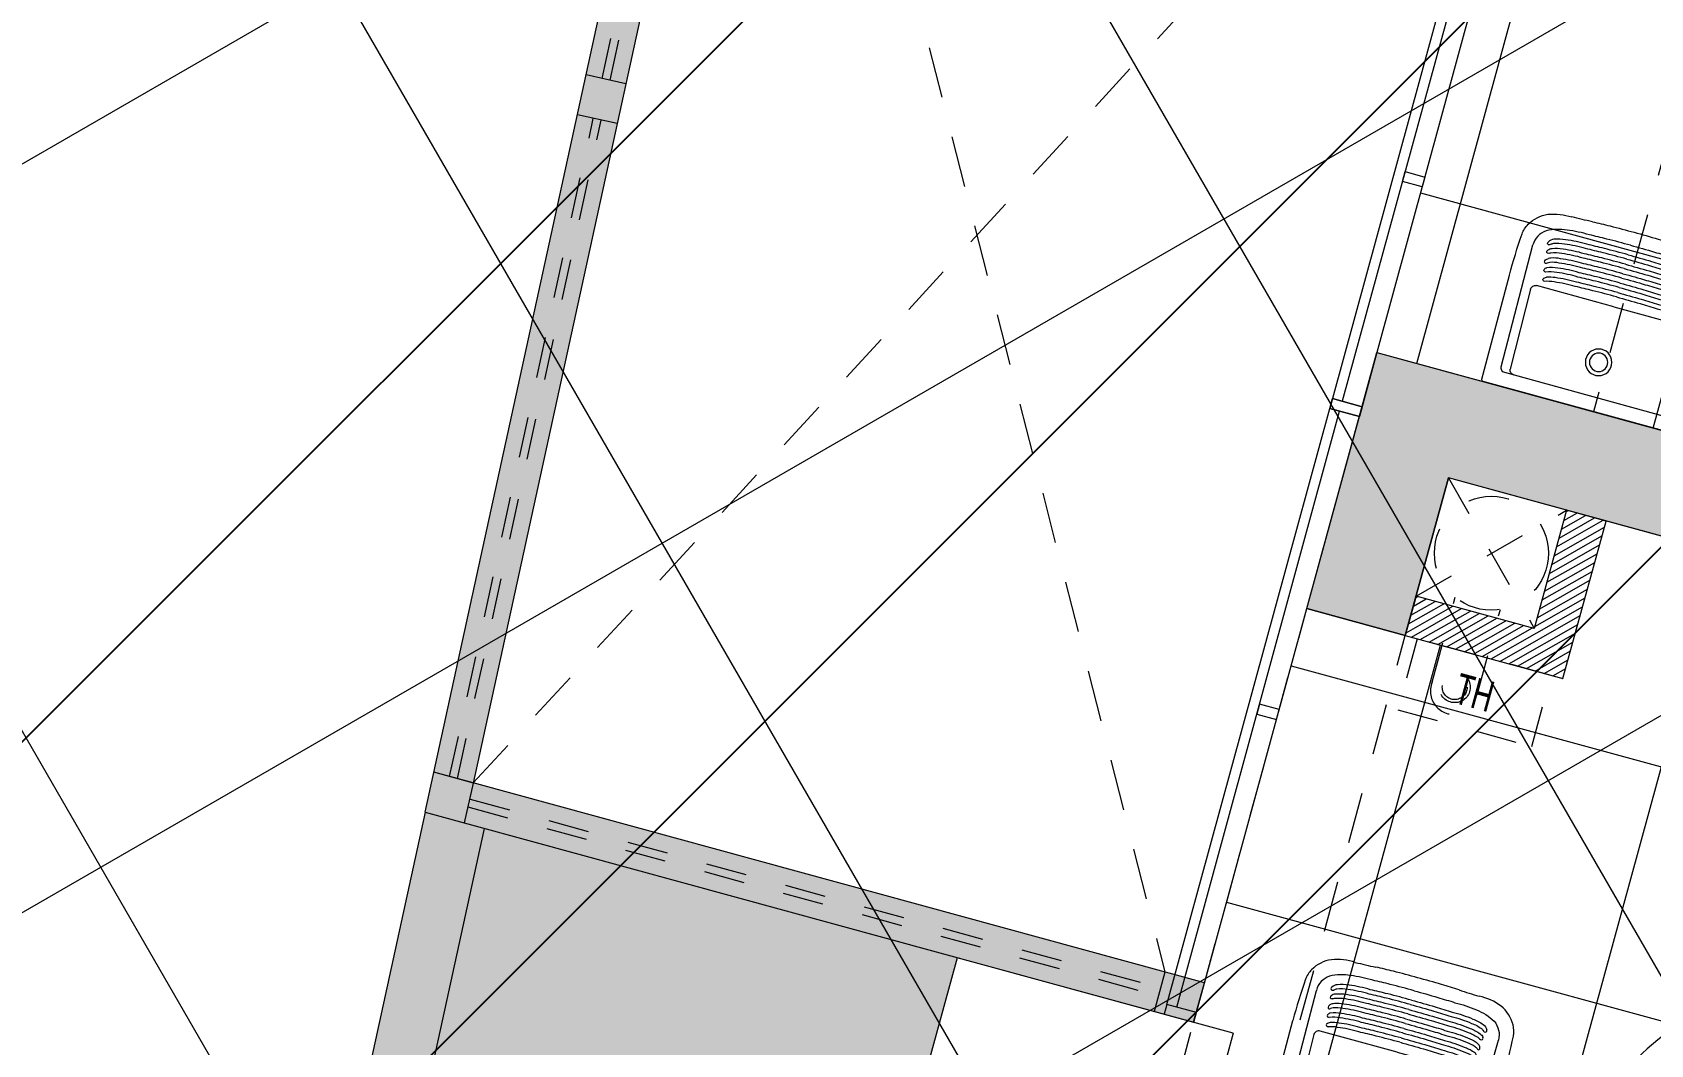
# Model space of a CAD drawing. Header units: inches. Extents: x 0 to 766, y -245 to 236.
# Drawn here: x 187.176 to 191.137, y 68.73 to 71.209 of the extents above; entities that cross this region are included whole.
import ezdxf
from ezdxf.enums import TextEntityAlignment as Align

# ---------------------------------------------------------------- set-up
doc = ezdxf.new("R2010")
doc.units = ezdxf.units.IN
doc.header["$MEASUREMENT"] = 0
for name, pattern in [('DASHED2', [0.375, 0.25, -0.125]), ('HIDDEN2', [0.1875, 0.125, -0.0625]), ('XREF_PAISAJISMO_200612$0$HIDDEN2', [0.1875, 0.125, -0.0625])]:
    doc.linetypes.add(name, pattern=pattern)
for name, color, linetype, lineweight in [('A-PLACAS', 251, 'Continuous', 9), ('A-VIGAS', 251, 'HIDDEN2', 9), ('CELOSIA', 251, 'Continuous', 9), ('COC-LAV', 251, 'Continuous', 9), ('DLP_ETAPAS', 251, 'Continuous', 9), ('DLP_HATCH', 251, 'Continuous', 9), ('HATCH', 251, 'Continuous', 9), ('MURO-BAJO', 251, 'Continuous', 9), ('MUROS', 251, 'Continuous', 9), ('PROYECCION', 251, 'DASHED2', 9), ('PROYECCIONES', 251, 'HIDDEN2', 9), ('PUERTAS', 251, 'Continuous', 9), ('TEXTO-INDICACIONES', 251, 'Continuous', 9), ('XREF_PAISAJISMO_200612$0$A-MURO BAJO', 251, 'Continuous', 9), ('XREF_PAISAJISMO_200612$0$A-PROYECCIONES', 251, 'XREF_PAISAJISMO_200612$0$HIDDEN2', 9), ('XREF_PAISAJISMO_200612$0$HATCH MUROS', 251, 'Continuous', 9), ('XREF_VEGETACION_200612$0$0_PA_alternathera verde', 251, 'Continuous', 9)]:
    doc.layers.add(name, color=color, linetype=linetype, lineweight=lineweight)
doc.layers.add('relleno', color=7, linetype='Continuous')
doc.styles.add('AREAS', font='ARIALN.TTF', dxfattribs={"width": 0.8})

# ---------------------------------------------------------------- blocks, each defined once
blk = doc.blocks.new('XREF_PAISAJISMO_200612')
at = {"layer": 'XREF_PAISAJISMO_200612$0$HATCH MUROS', "true_color": 0xf8991e, "transparency": 33554636}
h = blk.add_hatch(color=30, dxfattribs=at)
h.dxf.hatch_style = 1
h.paths.add_polyline_path([(33.92244855314493, 65.17251226492226), (33.89607435761718, 65.07605291251093), (32.01525429933099, 65.59031218476593), (32.78404307377059, 69.11225063540041), (34.7490843947744, 68.57496337220073), (34.72270924280747, 68.47850430663675), (32.85928176698508, 68.98802803549916), (32.13334665045841, 65.66240871977061)])
h = blk.add_hatch(color=30, dxfattribs=at)
h.dxf.hatch_style = 1
h.paths.add_polyline_path([(32.16013901866972, 65.55069738440216), (32.01525429933099, 65.59031218476593), (31.32124412091798, 62.41094586998224), (31.164966660348, 60.28836719878018), (29.35408920870395, 51.99065381195396), (30.15470163160353, 51.77174801379442), (30.19426292035496, 51.91643700562418), (29.53100054830429, 52.09778814949095), (31.31378188121016, 60.26676088664681), (31.47005909052677, 62.38933614548296)])
at = {"layer": 'XREF_PAISAJISMO_200612$0$A-MURO BAJO', "elevation": 1.069169213885796e-06}
for points in [[(32.01525431827758, 65.59031227137893), (32.78404742234852, 69.11227055452764), (34.7490843947744, 68.57496337220073)], [(32.1331993562635, 65.66173394303769), (32.85928176698508, 68.98802803549916), (34.72270924280747, 68.47850430663675)], [(32.01525864235009, 65.5903320806101), (31.32124412091798, 62.41094586998224), (31.164966660348, 60.28836719878018), (29.35408920870395, 51.99065381195396), (30.15470163160353, 51.77174801379442), (30.19426292035496, 51.91643700562418), (29.53100054830429, 52.09778814949095), (31.31378188121016, 60.26676088664681), (31.47005909052677, 62.38933614548296), (32.16014586688834, 65.55072875786573)]]:
    blk.add_lwpolyline(points, dxfattribs=at)
at = {"layer": 'XREF_PAISAJISMO_200612$0$A-MURO BAJO'}
blk.add_polyline3d([(32.01525429933099, 65.59031218476593, 1.069169213885796e-06), (33.89607435345533, 65.07605291437358, -1.410263160756046e-06), (33.92244855314493, 65.17251226492226, -1.36858819994008e-06), (32.13282145099947, 65.6618373580277, 0)], dxfattribs=at)
at = {"layer": 'XREF_PAISAJISMO_200612$0$A-PROYECCIONES', "linetype": 'XREF_PAISAJISMO_200612$0$HIDDEN2', "ltscale": 0.3}
for p, q in [((32.44809571301448, 67.38658175710589, 1.069169213885796e-06), (32.8008340683009, 69.00344904139638)), ((32.46763611052302, 67.38231879286468, 1.069169213885796e-06), (32.82037446578033, 68.99918607715517)), ((32.50652433987125, 67.37382883671671, 1.069169213885796e-06), (32.40920748369535, 67.39507171418518, 1.069169213885796e-06)), ((32.07505644267076, 65.67763154581189, 5.347532144321684e-07), (32.42676957065123, 67.28888345230371, 1.069169213885796e-06)), ((32.09448537035496, 65.67285792063922, 5.345846069428981e-07), (32.44630946335383, 67.28461817465723, 1.069169213885796e-06)), ((32.48519794511958, 67.27612937428057, 1.069169213885796e-06), (32.38788108891458, 67.29737225174904, 1.069169213885796e-06)), ((32.11988431561622, 65.60317219793797, 1.069169213885796e-06), (33.81016329891281, 65.14101124648005)), ((32.12515915319091, 65.62246406450868, 1.069169213885796e-06), (33.81543813741882, 65.16030311211944)), ((33.82598781352863, 65.19888683967292), (33.7996136220172, 65.10242751520127, -1.90431741494009e-06))]:
    blk.add_line(p, q, dxfattribs=at)
at = {"layer": 'XREF_PAISAJISMO_200612$0$A-PROYECCIONES', "linetype": 'XREF_PAISAJISMO_200612$0$HIDDEN2'}
for p, q in [((32.8592003871745, 68.98765522241592, 1.069169213885796e-06), (33.82598781352863, 65.19888683967292)), ((32.13282132294262, 65.66183739341795), (34.72270924280747, 68.47850430663675, 1.069169213885796e-06))]:
    blk.add_line(p, q, dxfattribs=at)
at = {"layer": 'XREF_PAISAJISMO_200612$0$A-PROYECCIONES', "linetype": 'XREF_PAISAJISMO_200612$0$HIDDEN2', "ltscale": 0.3, "elevation": 1.069169213885796e-06}
blk.add_lwpolyline([(32.11184411254362, 65.56390231940895), (32.1331993562635, 65.66173394303769)], dxfattribs=at)
at = {"layer": 'XREF_PAISAJISMO_200612$0$A-PROYECCIONES', "linetype": 'XREF_PAISAJISMO_200612$0$HIDDEN2', "ltscale": 0.3}
blk.add_polyline3d([(32.13282145099947, 65.6618373580277, 0), (32.03660956205567, 65.68814389500767, 0)], dxfattribs=at)
blk = doc.blocks.new('paisajismo et 1')
at = {"layer": 'XREF_VEGETACION_200612$0$0_PA_alternathera verde', "true_color": 0x99b29c, "transparency": 33554618}
h = blk.add_hatch(dxfattribs=at)
h.set_pattern_fill('STIP2', color=253, scale=0.1, angle=45, style=0, double=1, pattern_type=2)
h.set_pattern_definition([(45, (-0.05515432893298566, 0.0678822509944439), (-0.07071067811865477, 0.07071067811865477), [0, -0.1]), (45, (-0.03535533905960619, 0.06505382340401411), (-0.07071067811865477, 0.07071067811865477), [0, -0.1]), (45, (-0.02192031021695584, 0.04454772733151913), (-0.07071067811865477, 0.07071067811865477), [0, -0.1]), (45, (0.01909188309218735, 0.05303300824016333), (-0.07071067811865477, 0.07071067811865477), [0, -0.1]), (45, (-0.008485281374305487, 0.07636753190308809), (-0.07071067811865477, 0.07071067811865477), [0, -0.1]), (45, (-0.006363961030729115, 0.112429978325963), (-0.07071067811865477, 0.07071067811865477), [0, -0.1]), (45, (-0.03606244584079832, 0.09263098798692226), (-0.07071067811865477, 0.07071067811865477), [0, -0.1]), (45, (0.02262741699814796, 0.09333809465169907), (-0.07071067811865477, 0.07071067811865477), [0, -0.1]), (45, (0.04171930009033531, 0.06717514432966709), (-0.07071067811865477, 0.07071067811865477), [0, -0.1]), (45, (0, 0.004242640919983387), (-0.07071067811865477, 0.07071067811865477), [0, -0.1]), (45, (-0.001414213562384248, 0.03111269790679216), (-0.07071067811865477, 0.07071067811865477), [0, -0.1]), (45, (0.02192031021695584, 0.02757716458290815), (-0.07071067811865477, 0.07071067811865477), [0, -0.1]), (45, (0.01979898987337947, 0.115965511649847), (-0.07071067811865477, 0.07071067811865477), [0, -0.1]), (45, (0.0148492424050346, 0.07566042523831129), (-0.07071067811865477, 0.07071067811865477), [0, -0.1]), (45, (-0.01414213562384248, 0.09333809465169907), (-0.07071067811865477, 0.07071067811865477), [0, -0.1]), (45, (0.004242640687152743, 0.09899494890123606), (-0.07071067811865477, 0.07071067811865477), [0, -0.1]), (45, (-0.002121320343576372, 0.05444722250103951), (-0.07071067811865477, 0.07071067811865477), [0, -0.1]), (45, (-0.02050609665457159, 0.112429978325963), (-0.07071067811865477, 0.07071067811865477), [0, -0.1]), (45, (0.04313351365271956, 0.09263098798692226), (-0.07071067811865477, 0.07071067811865477), [0, -0.1]), (45, (0.0622253967449069, 0.0692964643239975), (-0.07071067811865477, 0.07071067811865477), [0, -0.1]), (120.9638, (-0.02757716446649283, 0.05303300824016333), (0.141421532209918, -0.2828426137166201), [0.004123099999999989, -0.4081874999999993]), (14.03620000000003, (-0.03040559159126133, 0.07990306615829468), (-0.3535534263607663, -0.07071036266044872), [0.005831, -0.5772642]), (23.19860000000003, (0.006363961030729115, 0.08414570707827806), (0.282842725450836, 0.1414213818706459), [0.0053852, -0.5331313]), (194.0362, (0.04101219330914319, 0.05091168824583292), (0.3535534263607664, 0.07071036266044864), [0.005830999999999989, -0.5772641999999986]), (98.13009999999991, (0.009899494936689734, 0.03818376641720533), (-0.07071066359193326, 0.3535533934986177), [0.004999999999999999, -0.4949999999999999]), (0, (-0.003535533905960619, 0.1265721134841442), (0.07071070000000002, 0.07071069999999999), [0.005656900000000001, -0.1357645]), (146.3099, (0.03535533905960619, 0.07778174616396427), (-0.3535532763525759, 0.2121322549781836), [0.005099, -0.5048028999999999]), (8.130100000000086, (-0.01979898987337947, 0.02828427124768496), (0.3535533934986178, 0.07071066359193351), [0.004999999999999996, -0.4949999999999997]), (0, (-0.05586143571417779, 0.08131727948784828), (0.07071070000000002, 0.07071069999999999), [0.0042426, -0.1371787])])
edge = h.paths.add_edge_path()
edge.add_line((32.89130303086131, 65.35104686859995), (32.16020117879573, 65.55101899533464))
edge.add_line((32.16020117880544, 65.5510189961642), (31.47005272351193, 62.38934382463056))
edge.add_line((31.47005272351089, 62.38934382423759), (31.31377527366021, 60.2667652982863))
edge.add_line((31.31377527365112, 60.26676529832184), (29.76902955207025, 53.18998410061157))
edge.add_arc((23.32263562703156, 58.60802622418851), 8.42087733501489, 319.9537400429385, 349.3248501376628)
edge.add_line((31.59777478186879, 57.04813935048878), (31.11547814865186, 57.18001034897053))
edge.add_line((31.1154781486548, 57.18001034855843), (31.6422987150329, 59.10677045748407))
edge.add_arc((42.44262637328939, 60.19350069481879), 10.85486343229149, 151.6317359734243, 185.7457692992268, ccw=False)
edge = h.paths.add_edge_path()
edge.add_line((34.66938018213841, 77.04591327346861), (34.66937259270219, 77.0459153468415))
edge.add_line((34.66937259270344, 77.04591534659266), (32.92899654192777, 69.07298762841191))
edge.add_line((32.92899654191569, 69.07298762910068), (33.41195098480054, 68.94096293561972))
edge.add_line((33.41195098482422, 68.94096293486655), (34.62281914455538, 74.4881343691553))
edge.add_arc((38.16411327043897, 73.53881381172687), 3.666329718954907, 149.5029611579719, 164.9934539222534, ccw=False)
edge.add_line((35.00500050708069, 75.39945352822542), (34.34905153200729, 75.57843894572403))
edge.add_line((34.34905153198633, 75.57843894604594), (34.66938018213013, 77.04591327365672))
at = {"layer": 'XREF_VEGETACION_200612$0$0_PA_alternathera verde', "true_color": 0x6e6b8e, "transparency": 33554615}
h = blk.add_hatch(dxfattribs=at)
h.set_pattern_fill('ANSI36', color=8, scale=0.3, angle=132, style=0)
h.set_pattern_definition([(177, (0, 0), (-0.06749766157737931, -0.03401406042485334), [0.09374999999999982, -0.01874999999999995, 0, -0.01874999999999995])])
h.paths.add_polyline_path([(33.31773594615515, 65.23440826870501), (32.89130303086131, 65.35104686859995, 0.1499597168649664), (31.64229871501448, 59.10677045769989)])
blk.add_blockref('XREF_PAISAJISMO_200612', (0, 0))
blk = doc.blocks.new('ESTR_PISO-1_PISO')
at = {"layer": 'HATCH'}
h = blk.add_hatch(color=256, dxfattribs=at)
h.dxf.hatch_style = 1
h.paths.add_polyline_path([(-26.45000000886381, 2.950000003033352), (-29.9000000088638, 2.950000003033352), (-29.90000000606983, 1.500000002741245), (-29.65000001128521, 1.50000000262483), (-29.65000001128521, 2.700000003033352), (-26.45000000886381, 2.700000003033352)])
h.paths.add_polyline_path([(-22.65000366250683, -2.530000005981407), (-18.74999998613441, -2.530000005981407), (-18.74999998613288, 2.869999992595268), (-22.44999998488044, 2.869999992595268), (-22.45000342059387, -0.5300005013042437), (-22.65000366250683, -0.5300002593523914), (-22.64999998484183, 3.11999999300599), (-18.49999998433253, 3.119999985222847), (-18.49999998433253, -2.780000005981378), (-22.65000366250683, -2.780000005981378)])
h.paths.add_polyline_path([(-29.90000001815997, -2.449999997157278), (-26.45000001034731, -2.449999997157278), (-26.45000001034731, -2.199999997223529), (-29.90000001815997, -2.199999997223529)])
h.paths.add_polyline_path([(-30.30000000718738, -6.800000003093373), (-22.39999965129812, -6.800000003093373), (-22.39999965129812, -7.100000336519088), (-30.30000000718738, -7.100000336519088)])
h.paths.add_polyline_path([(-20.85000004935182, -4.750003257845236), (-21.5500000280017, -4.750003257845236), (-21.55000002800205, -5.000003152987489), (-20.85000004935182, -5.000003152987489)])
h.paths.add_polyline_path([(-22.44999997200972, 4.919999993006002), (-22.4499999847813, 6.869999992998601), (-18.74999998478216, 6.869999992710461), (-18.74999998480502, 4.919999992745232), (-18.54999998481543, 4.919999992742305), (-18.54999998059867, 6.869999990180787), (-18.04999997781795, 6.869999993250929), (-18.049999979353, 7.119999992617892), (-22.44999995288214, 7.11999999270688), (-22.44999995288214, 13.72000001150502), (-22.649999985639, 13.72000001150502), (-22.64999998481278, 4.919999993006002)])
h.paths.add_polyline_path([(-26.45000000793158, 8.519999993329606), (-29.65000001128431, 8.519999993201452), (-29.65000001220403, 9.700000000067007), (-29.90000000791986, 9.699999999950592), (-29.90000000793157, 8.269999993201452), (-26.45000000793158, 8.269999993201452)])
h.paths.add_polyline_path([(-19.14999996774782, 8.919999992945293), (-15.74999999686031, 8.919999992945293), (-15.74999999686031, 9.169999994901076), (-19.14999996774782, 9.169999994901076)])
h.paths.add_polyline_path([(-20.64999997314962, 18.06999999368185), (-16.64999998155054, 18.06999999368185), (-16.64999998155054, 18.3199999853195), (-20.64999997314962, 18.3199999853195)])
h.paths.add_polyline_path([(-19.14999997234969, 13.72000000406877), (-15.74999998420117, 13.72000000406877), (-15.74999998420117, 13.46999999532017), (-19.14999997234969, 13.46999999532017)])
h.paths.add_polyline_path([(-29.80000000515398, 18.31999998400931), (-25.8000000027956, 18.31999998584587), (-25.8000000027956, 18.06999999389313), (-29.55000085984682, 18.07000099347016), (-29.55000000562754, 17.67000006339305), (-29.8000000057358, 17.66999998866669)])
h.paths.add_polyline_path([(-26.45000002318596, 13.36999999350763), (-29.90000001671172, 13.36999997327541), (-29.90000002318595, 14.21999999993523), (-29.55000002318599, 14.21999999993523), (-29.55000001817609, 13.61999999356124), (-26.45000002318596, 13.61999999356124)])
h.paths.add_polyline_path([(-23.12499998563788, 31.11999999606229), (-28.72500000894649, 31.11999999859427), (-28.72500000874743, 30.91999999607987), (-23.37499999896693, 30.91999999607987), (-23.37499999982811, 24.61999999335671), (-23.12499999982805, 24.61999999331505)])
h.paths.add_polyline_path([(-17.19999999597133, 25.66999999352174), (-17.19999999299523, 24.21999999983336), (-17.44999999150514, 24.21999999992067), (-17.44999998872862, 25.66999999353732)])
h.paths.add_polyline_path([(-29.00000264258932, 25.66999999605957), (-29.00000000495152, 24.21999999644663), (-29.25000000346131, 24.21999999635932), (-29.25000000174498, 25.66999999607276)])
h.paths.add_polyline_path([(-29.25000000524926, 28.36999999599811), (-28.20000000313672, 28.36999999595798), (-28.20000000314508, 28.06999999589402), (-29.2500000086593, 28.06999999591653)])
h.paths.add_polyline_path([(-17.1999999860779, 30.91999999963545), (-17.19999998563787, 31.11999999963544), (-23.07499998563787, 31.11999999963544), (-23.0749999860779, 30.91999999963545)])
at = {"layer": 'A-PLACAS', "elevation": 7.582648723999999e-07}
blk.add_lwpolyline([(-29.80000000515398, 18.31999998400931), (-25.8000000027956, 18.31999998584587), (-25.8000000027956, 18.06999999389313), (-29.55000085984682, 18.07000099347016), (-29.55000000562754, 17.67000006339305), (-29.8000000057358, 17.66999998866669)], close=True, dxfattribs=at)
at = {"layer": 'A-VIGAS'}
for p, q in [((-29.25000000332642, 24.21999999606589, 1.252603699999989e-08), (-29.24999998958009, 18.31999998557217, -4.367705296e-07)), ((-29.80000000562754, 14.21999999993523, -3.949631391000002e-07), (-29.80000000562757, 17.67000000218962, -3.949631391000002e-07)), ((-29.55000000562754, 14.21999999993523, -3.949631391000002e-07), (-29.55000103685131, 17.67000006339273, 7.582648723999999e-07))]:
    blk.add_line(p, q, dxfattribs=at)
blk = doc.blocks.new('LAV. AMAZONAS')
at = {"layer": 'COC-LAV'}
for p, q in [((0.2600349327876756, 0), (-0.2600349327876756, 0)), ((-0.2650348099032271, -0.0049649451847245), (-0.2668829010672198, -0.2685586561473201)), ((0.2151416071683343, -0.0349999999997408), (-0.2151416071683343, -0.0349999999997408)), ((0.2650348099014081, -0.0049649451847245), (0.2668829010654008, -0.2685586561473201)), ((-0.2271407617263321, -0.0468575573657972), (-0.2307957701086707, -0.3547499999993988)), ((-0.208011860240731, -0.248774838573695), (-0.2042209755236399, -0.0467748385734694)), ((0.208011860240731, -0.248774838573695), (0.2042209755218209, -0.0467748385734694)), ((0.2271407617263321, -0.0468575573657972), (0.2307957701086707, -0.3547499999993988)), ((0, -0.2609999999993988), (-0.1960139728307695, -0.2609999999993988)), ((0, -0.2609999999993988), (0.1960139728289505, -0.2609999999993988))]:
    blk.add_line(p, q, dxfattribs=at)
at = {"layer": 'COC-LAV', "color": 7}
for points in [[(-5.6387963923e-05, -0.2860000278905089, -0.0049235515411519), (-0.0599697972520517, -0.2854693153611833, -0.0054431989836466), (-0.1040541543625295, -0.2840939867263614, -0.0412721379987797), (-0.1569916890075547, -0.2810113420354128, -0.0597734659378476), (-0.1802292364918685, -0.2761645255803842, -0.3711704278845604)], [(5.6387963923e-05, -0.2860000278905089, 0.0049235515411519), (0.0599697972520517, -0.2854693153611833, 0.0054431989836466), (0.1040541543625295, -0.2840939867263614, 0.0412721379987797), (0.1569916890075547, -0.2810113420354128, 0.0597734659378476), (0.1802292364918685, -0.2761645255803842, 0.3711704278845604)], [(-5.6387963923e-05, -0.321000027891273, -0.0049235515411519), (-0.0599697972520517, -0.3204693153610378, -0.0054431989836466), (-0.1040541543625295, -0.3190939867262159, -0.0412721379987797), (-0.1569916890075547, -0.3160113420352673, -0.068069055061766), (-0.1833315872700041, -0.3100616709433552, -0.1585457835226661)], [(-5.6387963923e-05, -0.310000027890851, -0.0049235515411519), (-0.0599697972520517, -0.3094693153615253, -0.0054431989836466), (-0.1040541543625295, -0.3080939867257939, -0.0412721379987797), (-0.1569916890075547, -0.3050113420348453, -0.0669025016349239), (-0.1828977512977872, -0.299222870466906, -0.0040212204102582)], [(-5.6387963923e-05, -0.2970000278909311, -0.0049235515411519), (-0.0599697972520517, -0.2964693153616054, -0.0054431989836466), (-0.1040541543625295, -0.2950939867258739, -0.0412721379987797), (-0.1569916890075547, -0.2920113420349253, -0.045554055692892), (-0.1778318711913016, -0.2874693323755082)], [(5.6387963923e-05, -0.2970000278909311, 0.0049235515411519), (0.0599697972520517, -0.2964693153616054, 0.0054431989836466), (0.1040541543625295, -0.2950939867258739, 0.0412721379987797), (0.1569916890075547, -0.2920113420349253, 0.045554055692892), (0.1778318711913016, -0.2874693323755082)], [(5.6387963923e-05, -0.310000027890851, 0.0049235515411519), (0.0599697972520517, -0.3094693153615253, 0.0054431989836466), (0.1040541543625295, -0.3080939867257939, 0.0412721379987797), (0.1569916890075547, -0.3050113420348453, 0.0669025016349239), (0.1828977512977872, -0.299222870466906, 0.0040212204102582)], [(5.6387963923e-05, -0.321000027891273, 0.0049235515411519), (0.0599697972520517, -0.3204693153610378, 0.0054431989836466), (0.1040541543625295, -0.3190939867262159, 0.0412721379987797), (0.1569916890075547, -0.3160113420352673, 0.068069055061766), (0.1833315872700041, -0.3100616709433552, 0.1585457835226661)], [(-5.6387963923e-05, -0.3690000278910475, -0.0049235515411519), (-0.0599697972520517, -0.3684693153617218, -0.0054431989836466), (-0.1040541543625295, -0.3670939867259904, -0.0412721379987797), (-0.1569916890075547, -0.3640113420350417, -0.0681736432493759), (-0.1833704431519436, -0.3580471213280134, -0.1575456919499931), (-0.1924882740277098, -0.3516832480344192, -0.3757833102916115)], [(-5.6387963923e-05, -0.3580000278906255, -0.0049235515411519), (-0.0599697972520517, -0.3574693153612998, -0.0054431989836466), (-0.1040541543625295, -0.3560939867264778, -0.0412721379987797), (-0.1569916890075547, -0.3530113420355292, -0.0681736432493759), (-0.1833704431519436, -0.3470471213285009, -0.0126858767641943), (-0.1881535104039358, -0.3446608038838121)], [(-5.6387963923e-05, -0.334000027891193, -0.0049235515411519), (-0.0599697972520517, -0.3334693153609578, -0.0054431989836466), (-0.1040541543625295, -0.3320939867261359, -0.0412721379987797), (-0.1569916890075547, -0.3290113420351872, -0.0787113504338257), (-0.1799356209285179, -0.3242936632813098, -0.0627313312029101), (-0.1858576011618425, -0.3211113172936848, -0.3711704278845604)], [(-5.6387963923e-05, -0.3450000278907055, -0.0049235515411519), (-0.0599697972520517, -0.3444693153613798, -0.0054431989836466), (-0.1040541543625295, -0.3430939867265579, -0.0412721379987797), (-0.1569916890075547, -0.3400113420356092, -0.0787113504338257), (-0.1799356209285179, -0.3352936632817318, -0.0541563083421781), (-0.1850994623036968, -0.3326314455752026, -0.3711704278845604)], [(5.6387963923e-05, -0.334000027891193, 0.0049235515411519), (0.0599697972520517, -0.3334693153609578, 0.0054431989836466), (0.1040541543625295, -0.3320939867261359, 0.0412721379987797), (0.1569916890075547, -0.3290113420351872, 0.0787113504338257), (0.1799356209285179, -0.3242936632813098, 0.0627313312029101), (0.1858576011618425, -0.3211113172936848, 0.3711704278845604)], [(5.6387963923e-05, -0.3450000278907055, 0.0049235515411519), (0.0599697972520517, -0.3444693153613798, 0.0054431989836466), (0.1040541543625295, -0.3430939867265579, 0.0412721379987797), (0.1569916890075547, -0.3400113420356092, 0.0787113504338257), (0.1799356209285179, -0.3352936632817318, 0.0541563083421781), (0.1850994623018778, -0.3326314455752026, 0.3711704278845604)], [(5.6387963923e-05, -0.3580000278906255, 0.0049235515411519), (0.0599697972520517, -0.3574693153612998, 0.0054431989836466), (0.1040541543625295, -0.3560939867264778, 0.0412721379987797), (0.1569916890075547, -0.3530113420355292, 0.0681736432493759), (0.1833704431519436, -0.3470471213285009, 0.0126858767641943), (0.1881535104039358, -0.3446608038838121)], [(5.6387963923e-05, -0.3690000278910475, 0.0049235515411519), (0.0599697972520517, -0.3684693153617218, 0.0054431989836466), (0.1040541543625295, -0.3670939867259904, 0.0412721379987797), (0.1569916890075547, -0.3640113420350417, 0.0681736432493759), (0.1833704431519436, -0.3580471213280134, 0.1575456919499931), (0.1924882740258908, -0.3516832480344192, 0.3757833102916115)], [(-5.6387963923e-05, -0.3930000278913894, -0.0049235515411519), (-0.0599697972520517, -0.3924693153611542, -0.0054431989836466), (-0.1040541543625295, -0.3910939867263323, -0.0412721379987797), (-0.1569916890075547, -0.3880113420353837, -0.0645116210851877), (-0.1851025601081346, -0.381616267601089, -0.1576034049459792), (-0.1965556188242772, -0.3724272983453147)], [(-5.6387963923e-05, -0.3820000278909674, -0.0049235515411519), (-0.0599697972520517, -0.3814693153616417, -0.0054431989836466), (-0.1040541543625295, -0.3800939867259103, -0.0412721379987797), (-0.1569916890075547, -0.3770113420349617, -0.0681736432493759), (-0.1833704431519436, -0.3710471213288429, -0.0888479887804153), (-0.1902175991672266, -0.3667010342823005, -0.3711704278845604)], [(5.6387963923e-05, -0.3820000278909674, 0.0049235515411519), (0.0599697972520517, -0.3814693153616417, 0.0054431989836466), (0.1040541543625295, -0.3800939867259103, 0.0412721379987797), (0.1569916890075547, -0.3770113420349617, 0.0681736432493759), (0.1833704431519436, -0.3710471213288429, 0.0888479887804153), (0.1902175991672266, -0.3667010342823005, 0.3711704278845604)], [(5.6387963923e-05, -0.3930000278913894, 0.0049235515411519), (0.0599697972520517, -0.3924693153611542, 0.0054431989836466), (0.1040541543625295, -0.3910939867263323, 0.0412721379987797), (0.1569916890075547, -0.3880113420353837, 0.0645116210851877), (0.1851025601081346, -0.381616267601089, 0.1576034049459792), (0.1965556188242772, -0.3724272983453147)]]:
    blk.add_lwpolyline(points, format="xyb", dxfattribs=at)
at = {"layer": 'COC-LAV'}
for points in [[(-3.26456629409e-05, -0.4170000161474264, -0.0049251119562989), (-0.0604378213756718, -0.416464759029509, -0.0053497753770085), (-0.1042791677937203, -0.4151056216213648, -0.0402298958658134), (-0.1597327210074582, -0.4118620441148553, -0.104909825135948), (-0.2087471107497549, -0.3966596236394935, -0.2539451508362864), (-0.2307957701086707, -0.3547499999993988, -0.2539451508362864)], [(3.26456629409e-05, -0.4170000161474264, 0.0049251119562989), (0.0604378213756718, -0.416464759029509, 0.0053497753770085), (0.1042791677937203, -0.4151056216213648, 0.0402298958658134), (0.1597327210074582, -0.4118620441148553, 0.104909825135948), (0.2087471107497549, -0.3966596236394935, 0.2539451508362864), (0.2307957701086707, -0.3547499999993988, 0.2539451508362864)], [(-0.0610812946451915, -0.4494584950042511, 0.0049272132361423), (0, -0.4499999999997045, 0.0049272132361423), (0.0610812946433725, -0.4494584950042511, 0.0049272132361423)]]:
    blk.add_lwpolyline(points, format="xyb", dxfattribs=at)
for radius in [0.0325, 0.0225]:
    blk.add_circle((0, -0.1199999999997772), radius, dxfattribs=at)
for centre, radius, start, end in [((-0.2600349327876756, -0.0049999999999955), 0.005, 90, 179.5982981213434), ((0.2600349327876756, -0.0049999999999955), 0.005, 0.4017018786565916, 90), ((-0.2151416071683343, -0.046999999999457), 0.012, 90, 179.3198705485309), ((-0.1922230881118594, -0.046999999999457), 0.012, 90, 178.9248702894029), ((0.1922230881118594, -0.046999999999457), 0.012, 1.07512971059712, 90), ((0.2151416071683343, -0.046999999999457), 0.012, 0.6801294514690265, 90), ((1.077660542317971, -0.2805793984870206), 1.344597177371658, 179.4877670509211, 183.9733561200252), ((-0.1960139728307695, -0.2489999999996826), 0.012, 178.9248702894029, 270), ((0.1960139728289505, -0.2489999999996826), 0.012, 270, 1.07512971059712), ((-1.07766054231979, -0.2805793984870206), 1.344597177371658, 356.0266438799748, 0.5122329490788112), ((-0.2016033795116527, -0.3694364690144312), 0.0622509836005028, 183.9733561200252, 209.8872888799835), ((0.2016033795116527, -0.3694364690144312), 0.0622509836005028, 330.1127111200165, 356.0266438799748), ((-0.181227885739645, -0.3585976043567598), 0.0853209884666803, 209.3798457817763, 246.4527864212734), ((0.181227885737826, -0.3585976043567598), 0.0853209884666803, 293.5472135787267, 330.6201542182237), ((-0.1649936868998338, -0.3061244419994864), 0.1400424930675449, 248.9414455181295, 273.206704115886), ((-0.1653006849264784, -1.266861510440207), 0.8209542138837498, 85.8335256113968, 89.43183461529854), ((-0.0188465518349403, 1.63290323981357), 2.082789996166924, 267.6112935367995, 268.8380785450235), ((0.0188465518349403, 1.63290323981357), 2.082789996166924, 271.1619214549765, 272.3887064632005), ((0.1653006849246594, -1.266861510440207), 0.8209542138837498, 90.56816538470143, 94.16647438860313), ((0.1649936868998338, -0.3061244419994864), 0.1400424930675449, 266.7932958841139, 291.0585544818704)]:
    blk.add_arc(centre, radius, start, end, dxfattribs=at)
at = {"layer": 'COC-LAV', "color": 7}
for centre, radius, start, end in [((-0.1812098230166157, -0.2800650762336545), 0.004021920602231, 67.21520092002338, 203.9492222081778), ((0.1812098230147967, -0.2800650762336545), 0.004021920602231, 336.0507777918222, 112.7847990799766), ((-0.1847868611621379, -0.3028503814119858), 0.004089935419713, 62.49071531889842, 198.7220255939081), ((-0.1791718559325091, -0.3009474008684947), 0.0100186468049905, 198.7220255939081, 245.4681559167651), ((-0.1727651288219931, -0.2740812252430942), 0.0143147927269089, 212.145351695142, 249.2708020285635), ((0.1727651288219931, -0.2740812252430942), 0.0143147927269089, 290.7291979714364, 327.854648304858), ((0.1847868611621379, -0.3028503814119858), 0.004089935419713, 341.2779744060919, 117.5092846811016), ((0.1791718559306901, -0.3009474008684947), 0.0100186468049905, 294.5318440832349, 341.2779744060919), ((-0.1897729133215762, -0.34851027841421), 0.0041762327483975, 67.18440784055767, 229.4437836763919), ((-0.1843243269504455, -0.3232405560137295), 0.0081746649951016, 170.888371756852, 211.7759654212787), ((-0.1890039897625684, -0.3224900213334649), 0.0034351981105827, 23.66236898452646, 170.8883717568487), ((-0.1806922541218228, -0.3209906842092778), 0.0124471205154226, 211.7759654212819, 249.2632656816359), ((0.1806922541200038, -0.3209906842092778), 0.0124471205154226, 290.7367343183641, 328.224034578718), ((0.1890039897625684, -0.3224900213334649), 0.0034351981105827, 9.111628243151301, 156.3376310154735), ((0.1897729133215762, -0.34851027841421), 0.0041762327483975, 310.5562163236081, 112.8155921594423), ((0.1843243269504455, -0.3232405560137295), 0.0081746649951016, 328.2240345787213, 9.111628243147956), ((-0.1934974949999741, -0.3694414339923924), 0.0042740504505921, 39.87923737333212, 224.3150275355017), ((0.1934974949999741, -0.3694414339923924), 0.0042740504505921, 315.6849724644982, 140.1207626266679)]:
    blk.add_arc(centre, radius, start, end, dxfattribs=at)
blk = doc.blocks.new('TERMA_SOLE-10L')
at = {"layer": 'COC-LAV', "color": 2, "linetype": 'HIDDEN2', "ltscale": 0.3}
blk.add_lwpolyline([(-0.1699999999999591, 0), (-0.1699999999999591, -0.1800000000000068), (0.1700000000000159, -0.1800000000000068), (0.1700000000000159, 0)], close=True, dxfattribs=at)
at = {"layer": 'TEXTO-INDICACIONES', "style": 'AREAS', "width": 0.8}
blk.add_text('TH', height=0.0752782414858757, dxfattribs=at).set_placement((-2.67345968e-08, -0.0900000103115133, -6.033067998e-07), align=Align.MIDDLE_CENTER)
blk = doc.blocks.new('P-80 MARCO 3.5x1.5')
at = {"layer": 'PUERTAS'}
for p, q in [((0.03799999994225799, 0.0762000009417534), (0.0379999983124435, 0.7962000034749508)), ((0.0379999983124435, 0.7962000034749508), (0.0729999982286245, 0.7961999997496605)), ((0.0729999982286245, 0.7961999997496605), (0.0729999999748543, 0.0762000009417534)), ((0.03799999994225799, 0.0762000009417534), (0.0729999999748543, 0.0762000009417534))]:
    blk.add_line(p, q, dxfattribs=at)
at = {"layer": 'PUERTAS', "linetype": 'Continuous'}
for p, q in [((0, 0), (0, 0.0762000009417534)), ((0, 0.0762000009417534), (0.0279999999329448, 0.0762000009417534)), ((0.0279999999329448, 0.0762000009417534), (0.0279999999329448, 0.0382000021636486)), ((0.7999999999301508, 0.0762000009417534), (0.7719999999972063, 0.0762000009417534)), ((0.7719999999972063, 0.0762000009417534), (0.7719999999972063, 0.0382000021636486)), ((0.7999999999301508, 0), (0.7999999999301508, 0.0762000009417534)), ((0, 0), (0.03799999994225799, 0)), ((0.0279999999329448, 0.0382000021636486), (0.03799999994225799, 0.0382000021636486)), ((0.03799999994225799, 0.0382000021636486), (0.03799999994225799, 0)), ((0.7619999999878928, 0.0382000021636486), (0.7619999999878928, 0)), ((0.7719999999972063, 0.0382000021636486), (0.7619999999878928, 0.0382000021636486)), ((0.7999999999301508, 0), (0.7619999999878928, 0))]:
    blk.add_line(p, q, dxfattribs=at)
at = {"layer": 'PUERTAS', "color": 7, "linetype": 'Continuous'}
blk.add_arc((0.0364534721011296, 0.0755453258752823), 0.7215807719765989, 0.05198355930147469, 87.09684895294437, dxfattribs=at)
blk = doc.blocks.new('TORRE-B_PLAN-GEN')
at = {"layer": 'HATCH'}
h = blk.add_hatch(dxfattribs=at)
h.set_pattern_fill('_USER', color=256, scale=0.6, double=1, pattern_type=0)
h.set_pattern_definition([(359.9999999999999, (-24.35000020128973, 33.97000021811755), (8.326672684688674e-17, 0.6), []), (90, (-24.35000020128973, 33.97000021811755), (-0.6, 8.326672684688674e-17), [])])
h.paths.add_polyline_path([(-24.36000020494203, 35.81990021642605), (-25.26000022112385, 35.81990021673073), (-25.26000022103017, 35.77000022040284), (-28.04190020111855, 35.77000021034337), (-28.0419002011181, 35.73200021039975), (-28.0801002032822, 35.73200021044204), (-28.0801002032822, 35.74200021045135), (-28.11810020206076, 35.74200021041042), (-28.1181002020603, 35.77000021034246), (-29.30000020866237, 35.77000020315427), (-29.30000020865282, 35.37000019281004), (-29.80000021229671, 35.37000020960795), (-29.80000021050228, 33.9700003749299), (-28.18000020729778, 33.97000020979158), (-28.18000019638794, 34.62000167447923), (-28.13000019567789, 34.61999874559433), (-28.13000019206447, 34.97000130277638), (-28.1181002020603, 34.97000021046824), (-28.11810020205985, 34.99800021025521), (-28.08010020328311, 34.99800021037527), (-28.08010020328265, 35.00800021038549), (-28.0419002011181, 35.00800021038458), (-28.0419002011181, 34.97000021044232), (-28.03000020599166, 34.97000021163603), (-28.03000020962372, 34.62000021147287), (-25.16000021747914, 34.62000021726681), (-25.16000019590456, 33.97000021918029), (-24.36000020126448, 33.97000021761505)])
h.paths.add_polyline_path([(-28.11810020205985, 35.69700021036761), (-28.83810020086776, 35.69700021427207), (-28.8381002045935, 35.73200021418779), (-28.1181002020603, 35.7320002104002)], flags=16)
h = blk.add_hatch(dxfattribs=at)
h.set_pattern_fill('_USER', color=256, scale=0.6, double=1, pattern_type=0)
h.set_pattern_definition([(270, (671.2880245822566, 428.1700215088472), (0.6, 0), []), (359.9999999999999, (671.2880245822566, 428.1700215088472), (8.326672684688674e-17, 0.6), [])])
h.paths.add_polyline_path([(-23.97000004434176, 33.56999709259571), (-24.12000020774667, 33.56999709459569), (-24.12000020773166, 33.72000020565201), (-24.92000008375908, 33.72000021023223), (-24.92000034289595, 33.07000021813201), (-28.02000012897815, 33.07000023230967), (-28.02000020503556, 32.87000022317807), (-28.03190020698821, 32.87000022403163), (-28.03190020698821, 32.83200022408982), (-28.07010020915322, 32.83200022408982), (-28.07010020915186, 32.84200022409868), (-28.10810020793042, 32.84200022650384), (-28.10810020793042, 32.87000022162692), (-28.17000021565718, 32.87000022411985), (-28.17000022639877, 33.72000077957728), (-29.1500002529383, 33.72000023656665), (-29.15000016882277, 33.3200003473039), (-29.80000022597687, 33.32000028006541), (-29.7999999423273, 32.27000021939057), (-29.70000020883299, 32.27000020363812), (-29.7000002084992, 32.07000020367241), (-28.10810020792906, 32.07000021134809), (-28.10810020793224, 32.09800023678827), (-28.07010020915186, 32.09800022400532), (-28.07010020915232, 32.10800022401418), (-28.03190020698821, 32.10800022647663), (-28.03190020698821, 32.0700002216704), (-25.67000021895774, 32.07000020286387), (-25.67000022081993, 32.02000020289688), (-24.7700002205097, 32.02000022411994), (-24.77000012947428, 32.12000021352287), (-23.97000028174079, 32.12000023466544)])
h.paths.add_polyline_path([(-28.10810020792951, 32.14300022407633), (-28.10810020793133, 32.10800022404374), (-28.82810021046316, 32.10800022241392), (-28.82810020673742, 32.14300022233056)], flags=16)
h = blk.add_hatch(dxfattribs=at)
h.set_pattern_fill('ANSI31', color=256, scale=0.005)
h.set_pattern_definition([(45, (-475.644265957251, -163.9738241663722), (-0.0112253201513365, 0.01122532015133651), [])])
h.paths.add_polyline_path([(-29.55000082070183, 33.31999997830371), (-29.15000021088053, 33.32000036082673), (-29.15000021088144, 33.72000036193867), (-29.25000021171672, 33.72000036082636), (-29.25000021088135, 33.42000036082663), (-29.55000021300748, 33.4200003607084)])
at = {"layer": 'CELOSIA'}
for p, q in [((-29.87500021341202, 35.54500021012427), (-29.87500021147616, 33.8325002131146, 4.372353342000004e-07)), ((-29.85000021303995, 35.54500021006652), (-29.85000021110318, 33.83250021311642, 4.372353342000004e-07)), ((-29.87500021341202, 32.29500019499756, -4.784003848999998e-07), (-29.87500021147525, 33.80750021595622, -4.176229789999982e-08)), ((-29.85000021303949, 32.29500019505576, -4.784003848999998e-07), (-29.85000021110318, 33.80750021595713, -4.176229789999982e-08))]:
    blk.add_line(p, q, dxfattribs=at)
for points, elevation in [([(-29.85000021130145, 34.41534137191456), (-29.80000021148771, 34.41534137191456), (-29.80000021241995, 34.39034137189219), (-29.85000021223368, 34.39034137177487)], 2.875146716000004e-07), ([(-29.87500021054393, 33.83250021595131), (-29.80000021035812, 33.83250021595131), (-29.80000021128899, 33.80750021595713), (-29.87500021147525, 33.80750021595622)], -4.176229789999982e-08), ([(-29.8750002105462, 33.80750021312133), (-29.80000021035858, 33.80750021312178), (-29.8000002112899, 33.83250021311596), (-29.87500021147616, 33.8325002131146)], -4.367866883999998e-07), ([(-29.85000021160522, 33.03875020543592), (-29.80000021179194, 33.03875020543592), (-29.80000021272281, 33.0637502054592), (-29.85000021253654, 33.06375020557562)], -2.600813413999998e-07), ([(-29.87500021154892, 32.27000019500201), (-29.80000021229444, 32.27000019506113), (-29.8000002132253, 32.2950001950544), (-29.87500021341202, 32.29500019499756)], -4.176229789999982e-08)]:
    blk.add_lwpolyline(points, close=True, dxfattribs=dict(at, elevation=elevation))
at = {"layer": 'MURO-BAJO', "color": 4}
for p, q in [((-29.80000021234719, 35.37000020973255, 1.629146500000446e-09), (-29.80000021045089, 33.9700002098848, -4.131268169999965e-08)), ((-29.80000021229444, 32.27000019503112, -4.784003848999998e-07), (-29.79999995601065, 33.3200002244198, 3.83410624496296e-07))]:
    blk.add_line(p, q, dxfattribs=at)
at = {"layer": 'MUROS'}
for p, q in [((-29.80000021082469, 33.97000020623955, -4.131267089999965e-08), (-29.80000021082424, 33.82000021288013, 3.954730362000003e-07)), ((-29.80000021082378, 33.9700002098848, -4.131268159999979e-08), (-28.18000020259888, 33.9700002098848, -6.559050323999995e-07)), ((-29.80000021140586, 33.31999977571968, -5.358165649999995e-07), (-29.80000021082333, 33.82000022443253, -5.358165649999995e-07)), ((-28.17000019627039, 33.7200007794595, -5.358165649999995e-07), (-29.55000106551597, 33.71999983692285, -5.358165649999995e-07)), ((-29.55000082070228, 33.32000028562334, -6.605701968999997e-07), (-29.55000106551597, 33.71999983692285, -5.358165649999995e-07)), ((-29.80000021302976, 33.32000022442026, -5.358165649999995e-07), (-29.55000082070228, 33.32000028562334, -6.605701968999997e-07)), ((-29.70000020866701, 32.2700002036886, -9.724546519999998e-07), (-30.40000021100559, 32.27000020373953, -9.724546519999998e-07)), ((-30.40000021100559, 32.27000020373953, -9.724546519999998e-07), (-30.40000021100559, 31.97000020373935, -9.724546519999998e-07)), ((-29.70000020866701, 32.2700002036886, -9.724546519999998e-07), (-29.70000020866564, 32.07000020362148, -9.724546519999998e-07))]:
    blk.add_line(p, q, dxfattribs=at)
at = {"layer": 'MUROS', "color": 3, "elevation": -5.883910288999995e-07}
blk.add_lwpolyline([(-29.55000082070183, 33.31999997830371), (-29.15000021088053, 33.32000036082673), (-29.15000021088144, 33.72000036193867), (-29.25000021171672, 33.72000036082636), (-29.25000021088135, 33.42000036082663), (-29.55000021300748, 33.4200003607084)], close=True, dxfattribs=at)
at = {"layer": 'PROYECCION', "ltscale": 0.25}
for p, q in [((-29.55000021088199, 33.72000036106465, -5.883910288999995e-07), (-29.25000021088135, 33.42000036082663, -5.883910288999995e-07)), ((-29.55000021088154, 33.42000036082754, -5.883910288999995e-07), (-29.25000021171672, 33.72000036082636, -5.883910288999995e-07))]:
    blk.add_line(p, q, dxfattribs=at)
at = {"layer": 'PROYECCIONES', "color": 7, "ltscale": 0.25}
for p, q in [((-29.45664177255458, 33.22681409708412, -5.888932855999998e-07), (-29.45663121608004, 33.44256731016003, -5.883910288999995e-07)), ((-29.34209940414257, 33.22658083105898, -5.888932855999998e-07), (-29.34230205280437, 33.44304692169635, -2.027078901099999e-06))]:
    blk.add_line(p, q, dxfattribs=at)
for centre, radius in [((-29.40000021088144, 33.57000036094541, -5.883910288999995e-07), 0.1394498231713328), ((-29.40000021677861, 33.23000035883661, -5.883910288999995e-07), 0.0379118538477889), ((-29.40000021677861, 33.23000035883661, -5.883910288999995e-07), 0.03051294686656931)]:
    blk.add_circle(centre, radius, dxfattribs=at)
blk.add_arc((-29.39938324658169, 33.2204817967413, -5.888932855999998e-07), 0.05760761081891802, 173.6892242491193, 6.077409871097735, dxfattribs=at)
blk.add_arc((-29.39938324658169, 33.2204817967413, -5.888932855999998e-07), 0.05760761081891802, 173.6892242491193, 6.077409871097735, dxfattribs=at)
for name, p in [('ESTR_PISO-1_PISO', (-2.056699486274738e-07, 15.65000022223057, -4.176229789999982e-08)), ('TERMA_SOLE-10L', (-29.35000021088126, 33.32000037314174, -5.884075828999996e-07))]:
    blk.add_blockref(name, p)
at = {"layer": 'COC-LAV', "extrusion": (-3.602320990000095e-08, 4.491105999999907e-08, -0.9999999999999984), "zscale": -1, "rotation": 179.9999999999999}
blk.add_blockref('LAV. AMAZONAS', (29.27000020259944, 33.97000021209932, 3.05857706491949e-06), dxfattribs=at)
at = {"layer": 'COC-LAV', "extrusion": (-3.602320990000005e-08, -4.491105999999951e-08, 0.9999999999999984), "rotation": 179.9999999999997}
blk.add_blockref('LAV. AMAZONAS', (-29.30000020867012, 32.07000020362782, -1.357272297754797e-06), dxfattribs=at)
at = {"layer": 'PUERTAS', "linetype": 'Continuous', "extrusion": (-3.602857030000002e-08, -4.490675959999983e-08, 0.9999999999999984), "rotation": 90}
blk.add_blockref('P-80 MARCO 3.5x1.5', (-28.03190020698822, 32.07000022410692, -1.000579786964746e-06), dxfattribs=at)
blk = doc.blocks.new('ETAPAS_EL-ROSARIO-01')
at = {"layer": 'DLP_HATCH'}
h = blk.add_hatch(dxfattribs=at)
h.set_pattern_fill('NET', color=8, scale=0.5, angle=30)
h.set_pattern_definition([(29.99999999999999, (-226598.6886320594, -8188115.858783023), (-0.7937499999999998, 1.374815328507796), []), (120, (-226598.6886320594, -8188115.858783023), (-1.374815328507796, -0.7937499999999997), [])])
edge = h.paths.add_edge_path()
edge.add_line((-5.119257558631944, -39.38055419642478), (-2.145317182556028, -34.362713820301))
edge.add_line((-2.145317182556028, -34.362713820301), (-0.7240417564753443, -35.17092017363757))
edge.add_line((-0.7240417564753443, -35.17092017363757), (6.173584206553642, -23.15930621977895))
edge.add_line((6.173584206553642, -23.15930621977895), (4.372489723959006, -12.48715165443718))
edge.add_line((4.372489723959006, -12.48715165443718), (3.084003503667191, -7.412719970569015))
edge.add_line((3.084003503667191, -7.412719970569015), (0.6028502009867225, -1.453054812736809))
edge.add_line((0.6028502009867225, -1.453054812736809), (-26.05888872095966, -11.4215807216242))
edge.add_line((-26.05888872095966, -11.4215807216242), (-38.30667500055279, -6.003316828981042))
edge.add_line((-38.30667500055279, -6.003316828981042), (-39.01143954624422, -15.82896352373064))
edge.add_line((-39.01143954624422, -15.82896352373064), (-41.04641557997093, -27.65982411149889))
edge.add_arc((-46.95957980857929, -26.64272587094456), 6.000000002119358, 309.9255506769823, 350.2402988185339, ccw=False)
edge.add_line((-43.10882972707623, -31.24400002416223), (-48.93134561294573, -36.11679237801582))
edge.add_line((-48.93134561294573, -36.11679237801582), (-63.58545379701536, -32.11002549156547))
edge.add_line((-63.58545379701536, -32.11002549156547), (-61.2715167705901, -23.64699377864599))
edge.add_line((-61.2715167705901, -23.64699377864599), (-60.8656602006231, -17.4209560174495))
edge.add_line((-60.8656602006231, -17.4209560174495), (-71.96898017692729, -14.997259397991))
edge.add_line((-71.96898017692729, -14.997259397991), (-72.46370098288753, -16.80662044230849))
edge.add_line((-72.46370098288753, -16.80662044230849), (-97.98786569951335, -9.828191481530666))
edge.add_line((-97.98786569951335, -9.828191481530666), (-103.8112985943153, -36.55343463178724))
edge.add_line((-103.8112985943153, -36.55343463178724), (-110.35362560043, -66.42470536567271))
edge.add_line((-110.35362560043, -66.42470536567271), (-53.61793261306593, -81.61772925034165))
edge.add_line((-53.61793261306593, -81.61772925034165), (-44.92496922399732, -72.72020544484258))
edge.add_line((-44.92496922399732, -72.72020544484258), (-5.119257558631944, -39.38055419642478))
blk = doc.blocks.new('PLAN_ETAPA-01_modificacion ingreso')
at = {"layer": 'PROYECCIONES', "ltscale": 0.5}
blk.add_line((18.21866251737811, 37.44840424135327), (18.1185272433795, 37.44840424321592), dxfattribs=at)

msp = doc.modelspace()

# ---------------------------------------------------------------- block references
at = {"color": 251}
msp.add_blockref('paisajismo et 1', (156.1220962290192, 3.709226474245099, -1.06852960529373e-07), dxfattribs=at)

# ---------------------------------------------------------------- next in the draw order: block references
at = {"color": 251, "rotation": 344.7077888221265}
msp.add_blockref('TORRE-B_PLAN-GEN', (210.2523632341129, 29.79812995724848, 3.211070349627163e-07), dxfattribs=at)

# ---------------------------------------------------------------- next in the draw order: block references
at = {"layer": 'DLP_ETAPAS', "color": 251}
msp.add_blockref('ETAPAS_EL-ROSARIO-01', (278.4598979095701, 96.25533297945282, -1.572678485372836e-07), dxfattribs=at)

# ---------------------------------------------------------------- next in the draw order: block references
at = {"color": 251, "rotation": 344.7077915635685}
msp.add_blockref('PLAN_ETAPA-01_modificacion ingreso', (160.8048700162565, 38.05339382969311, 1.211258502802697e-06), dxfattribs=at)

# ---------------------------------------------------------------- next in the draw order: hatches: boundary and pattern name
at = {"layer": 'relleno'}
h = msp.add_hatch(dxfattribs=at)
h.set_pattern_fill('ANSI31', color=4, scale=10)
h.set_pattern_definition([(45, (-1870.462494674153, 1547.3926886478), (-0.8838834764831844, 0.8838834764831844), [])])
h.paths.add_polyline_path([(205.8103589835893, 79.21312485838365), (180.6087908395335, 86.38975103319305), (174.8883668368809, 61.25166906454837), (183.0710886395551, 59.39147650631838), (181.9425997132827, 53.66669787343739), (198.7135403723347, 49.60716790721989)])

doc.saveas('drawing.dxf')
